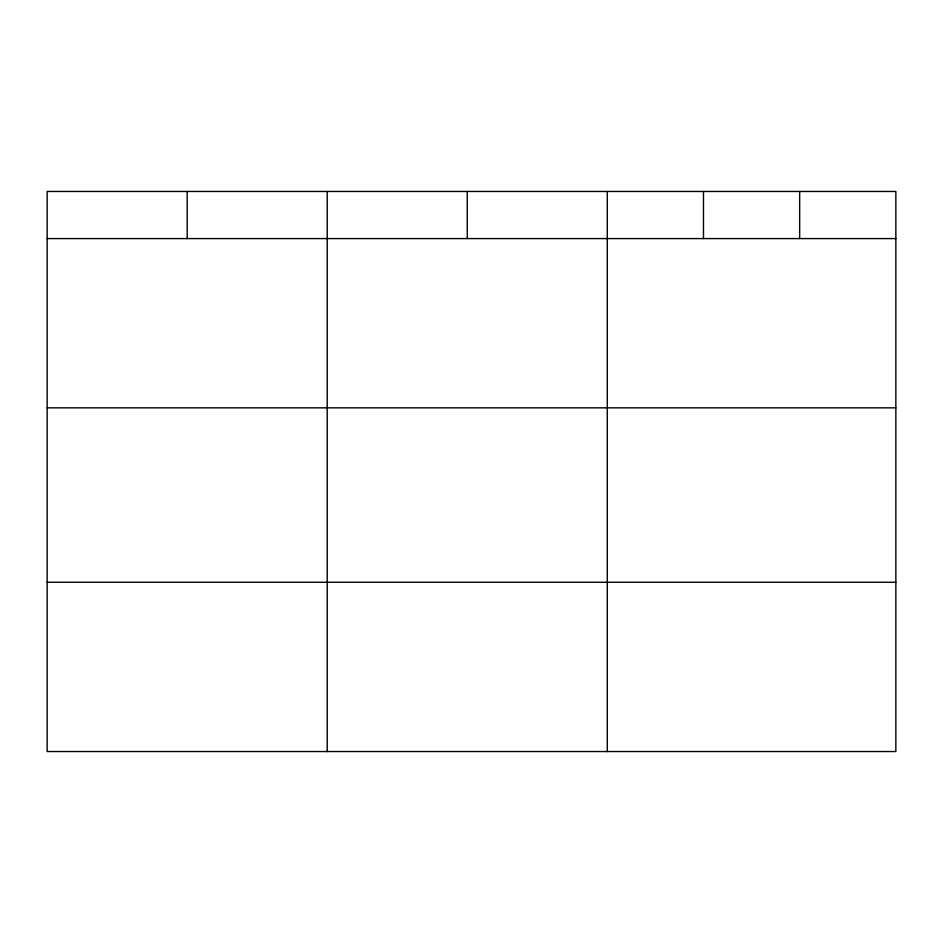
<?xml version="1.0" encoding="UTF-8"?>
<svg xmlns="http://www.w3.org/2000/svg" width="943" height="943" viewBox="0 0 943 943"><rect width="100%" height="100%" fill="white"/><g stroke="black" fill="none" stroke-linecap="round" stroke-linejoin="round"><path stroke-width="1.41" d="M895.85 238.579L895.85 751.536L47.15 751.536L47.15 191.464L895.85 191.464L895.85 238.579L47.15 238.579M47.15 407.847L895.85 407.847M47.15 582.255L895.85 582.255M799.664 191.464L799.664 238.579M703.478 191.464L703.478 238.579M607.292 191.464L607.292 751.536M467.256 191.464L467.256 238.579M327.221 191.464L327.221 751.536M187.186 191.464L187.186 238.579"/></g></svg>
